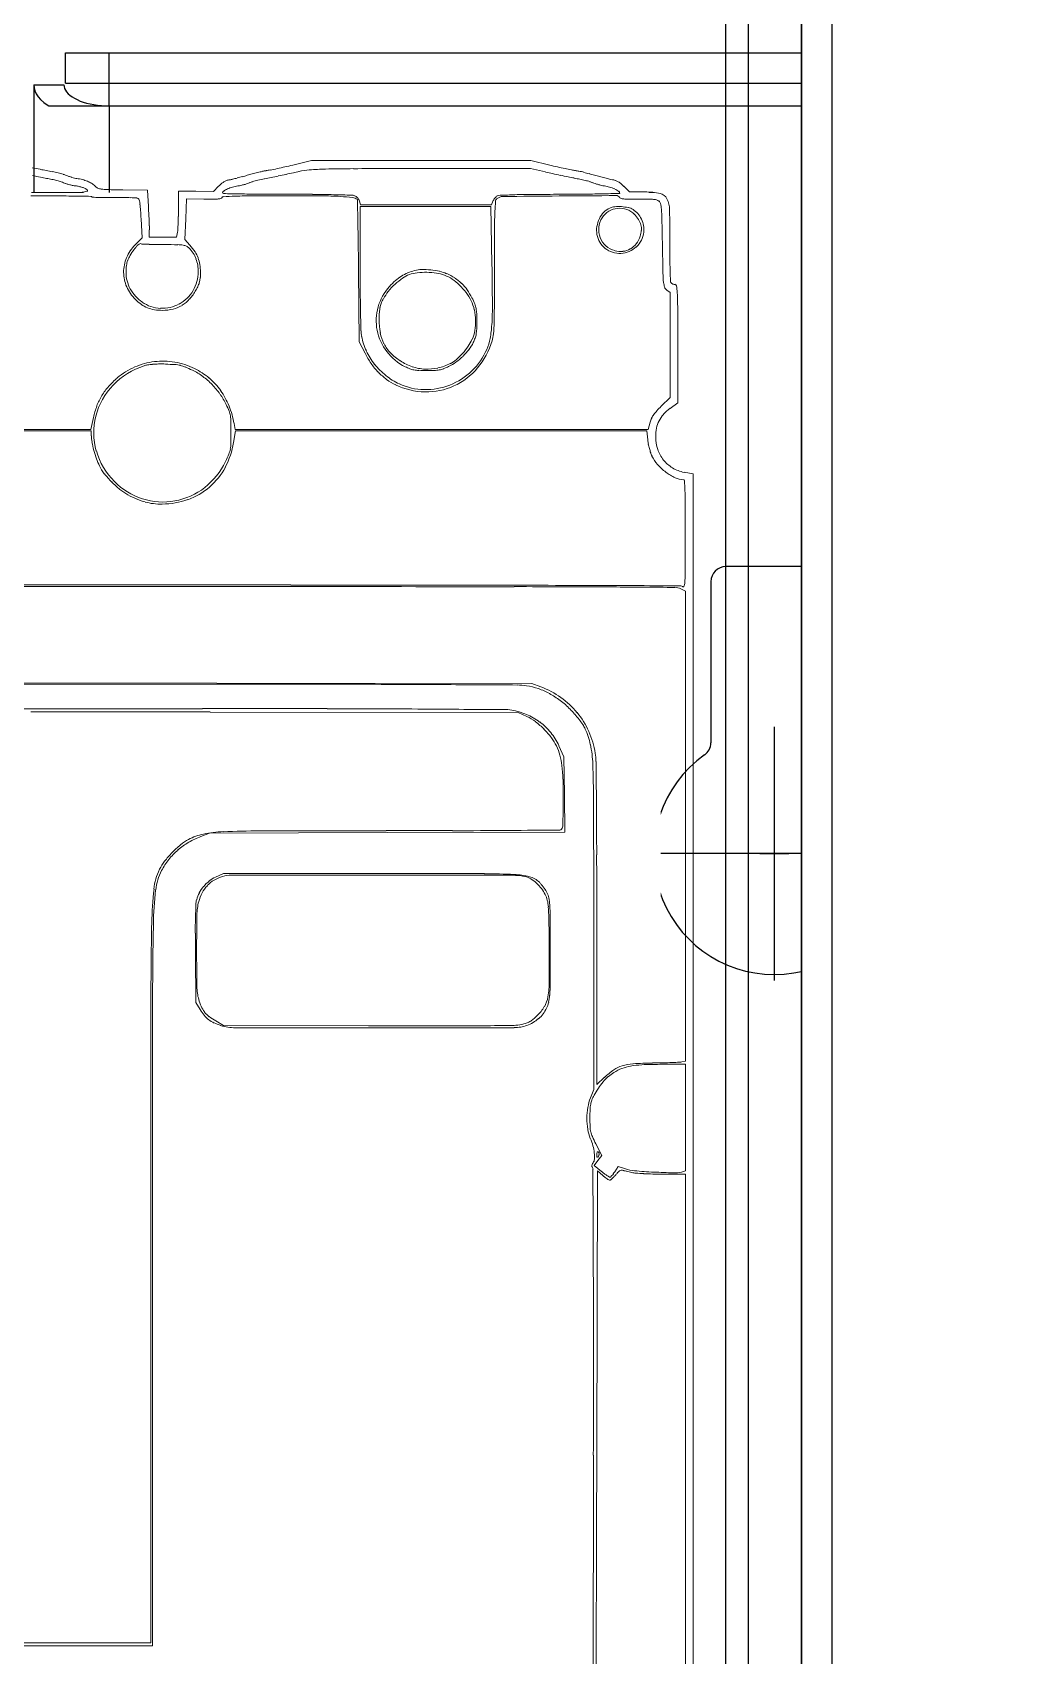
# Model space of a CAD drawing. Header units: millimetres. Extents: x 37984 to 70752, y 14140 to 37584.
# Drawn here: x 39841.8 to 39907.3, y 16606.3 to 16713.8 of the extents above; entities that cross this region are included whole.
import ezdxf

# ---------------------------------------------------------------- set-up
doc = ezdxf.new("R2010")
doc.units = ezdxf.units.MM
doc.set_wipeout_variables(frame=1)
doc.layers.add('! NO PLOT !', color=7, linetype='Continuous', true_color=0xff75dd, plot=False)
doc.layers.add('000-PI-Oprema', color=30, linetype='Continuous', lineweight=5)
doc.layers.add('000-PI-ORMAR', color=2, linetype='Continuous')

# ---------------------------------------------------------------- blocks, each defined once
blk = doc.blocks.new('poveznica montaznih ploca 2100mm')
at = {"layer": '! NO PLOT !'}
for p, q in [((59474.64, 55744.27), (59568.44, 55744.27)), ((59474.64, 55742.27), (59474.64, 55744.27)), ((59477.54, 55740.77), (59477.54, 55744.27)), ((59472.54, 55742.17), (59474.54, 55742.17)), ((59472.54, 55742.17), (59472.54, 53847.74)), ((59474.64, 55742.27), (59477.54, 55742.27)), ((59477.54, 55742.27), (59565.54, 55742.27)), ((59473.54, 55740.77), (59477.54, 55740.77)), ((59477.54, 55740.77), (59565.54, 55740.77)), ((59477.54, 55740.77), (59477.54, 53837.74)), ((59524.74, 55710.27), (59518.34, 55710.27)), ((59492.54, 55699.86), (59492.54, 55708.68)), ((59517.34, 55709.27), (59517.34, 55698.61)), ((59525.74, 55698.61), (59525.74, 55709.27)), ((59496.95, 55704.27), (59488.13, 55704.27)), ((59521.54, 55682.87), (59521.54, 55699.67)), ((59529.94, 55691.27), (59513.14, 55691.27))]:
    blk.add_line(p, q, dxfattribs=at)
at = {"layer": '! NO PLOT !', "ltscale": 0.25}
blk.add_line((59520.58, 55691.27), (59522.49, 55691.27), dxfattribs=at)
at = {"layer": '! NO PLOT !'}
for points in [[(59472.54, 55742.17), (59472.56, 55741.96), (59472.61, 55741.76), (59472.71, 55741.56), (59472.84, 55741.37), (59473, 55741.18), (59473.21, 55741), (59473.44, 55740.83), (59473.54, 55740.77)], [(59474.54, 55742.17), (59474.55, 55742.04), (59474.58, 55741.92), (59474.64, 55741.8), (59474.72, 55741.69), (59474.82, 55741.57), (59474.94, 55741.47), (59475.08, 55741.36), (59475.24, 55741.27), (59475.41, 55741.18), (59475.61, 55741.09), (59475.82, 55741.02), (59476.04, 55740.95), (59476.27, 55740.9), (59476.51, 55740.85), (59476.76, 55740.81), (59477.02, 55740.79), (59477.27, 55740.77), (59477.54, 55740.77)]]:
    blk.add_lwpolyline(points, dxfattribs=at)
blk.add_circle((59492.54, 55704.27), 4.2, dxfattribs=at)
for centre, radius, start, end in [((59518.34, 55709.27), 1, 90, 180), ((59524.74, 55709.27), 1, 0, 90), ((59521.54, 55691.27), 8, 125.2944, 54.7056), ((59516.34, 55698.61), 1, 305.2944, 0), ((59526.74, 55698.61), 1, 180, 234.7056)]:
    blk.add_arc(centre, radius, start, end, dxfattribs=at)
blk = doc.blocks.new('C10F3TM')
at = {"layer": '000-PI-Oprema'}
for p, q in [((44812.86, 8800.3), (44811.62, 8800)), ((44820.12, 8800.3), (44812.86, 8800.3)), ((44820.07, 8799.78), (44827.34, 8799.79)), ((44827.37, 8800.3), (44820.12, 8800.3)), ((44827.34, 8799.79), (44828.35, 8799.55)), ((44828.62, 8800), (44827.37, 8800.3)), ((44836.58, 8791.58), (44836.58, 8788.1)), ((44836.58, 8788.1), (44836.58, 8784.61)), ((44837.09, 8784.27), (44837.09, 8788.19)), ((44836.59, 8783.9), (44837.09, 8784.27)), ((44838.1, 8779.56), (44837.51, 8779.67)), ((44838.1, 8719.72), (44838.1, 8779.56)), ((44837.3, 8771.95), (44837.6, 8771.8)), ((44837.6, 8771.8), (44837.6, 8756.24)), ((44837.6, 8756.24), (44837.6, 8740.69)), ((44837.6, 8740.69), (44837.37, 8740.64)), ((44837.6, 8740.48), (44837.6, 8736.95)), ((44837.6, 8736.95), (44837.6, 8733.42)), ((44837.6, 8733.42), (44837.33, 8733.35)), ((44837.6, 8733.21), (44837.6, 8711.94)), ((44838.1, 8659.89), (44838.1, 8719.72)), ((44837.6, 8711.94), (44837.6, 8690.68))]:
    blk.add_line(p, q, dxfattribs=at)
for centre, radius, start, end in [((44803.38, 8842.77), 43.87, 258.1689, 258.8663), ((44798.62, 8818.61), 19.25, 258.8663, 260.157), ((44793.45, 8788.81), 10.99, 78.1294, 80.157), ((44793.34, 8788.26), 11.56, 76.177, 78.1294), ((44793.65, 8789.54), 10.24, 74.2352, 76.177), ((44812.38, 8786.75), 13.14, 103.6155, 105.2213), ((44812.12, 8787.82), 12.03, 101.9901, 103.6154), ((44810.35, 8796.13), 3.54, 97.9517, 101.9902), ((44809.14, 8804.82), 5.23, 277.9518, 280.9842), ((44803.28, 8834.98), 35.96, 280.9842, 281.7151), ((44802.42, 8839.17), 40.23, 281.7151, 282.465), ((44802.31, 8839.65), 40.73, 282.4649, 283.2079), ((44801.7, 8844.18), 45.78, 281.9511, 282.577), ((44808.38, 8814.24), 15.11, 282.5769, 284.007), ((44813.01, 8795.66), 4.04, 94.2232, 104.0071), ((44814.33, 8777.87), 21.88, 91.4221, 94.2233), ((44815.96, 8712.01), 87.76, 90.2055, 91.422), ((44822.98, 6753.35), 2046.43, 90.0817, 90.20546), ((44834.35, 8824.33), 25.5, 256.3851, 257.4256), ((44838.97, 8843.95), 45.15, 256.7448, 257.4106), ((44838.32, 8841.03), 42.16, 257.4106, 258.1114), ((44837.46, 8836.96), 38, 258.1114, 258.782), ((44830.97, 8804.25), 4.65, 258.782, 261.9312), ((44829.86, 8796.4), 3.27, 77.8496, 81.9312), ((44827.64, 8786.07), 13.85, 76.4523, 77.8496), ((44827.27, 8784.54), 15.41, 75.0655, 76.4523), ((44805.5, 8853.2), 55.02, 258.3594, 258.9175), ((44798.76, 8818.76), 19.93, 258.9174, 260.108), ((44793.69, 8789.72), 9.55, 77.9839, 80.1079), ((44793.88, 8790.61), 8.64, 75.6939, 77.9839), ((44794.11, 8791.49), 7.73, 73.4986, 75.6939), ((44796.04, 8798.03), 0.909, 62.8881, 73.4985), ((44795.94, 8797.64), 1.82, 67.264, 74.2352), ((44796.89, 8799.68), 0.947, 242.8881, 252.0315), ((44797.79, 8802.06), 2.97, 247.2641, 250.7875), ((44798.27, 8803.45), 4.44, 250.7875, 253.3946), ((44798.19, 8803.17), 4.15, 253.3946, 256.0349), ((44797.54, 8800.55), 1.45, 256.035, 261.815), ((44796.78, 8795.29), 3.87, 76.0809, 81.815), ((44797.15, 8796.79), 2.32, 67.6846, 76.0808), ((44797.35, 8797.27), 1.8, 58.0894, 67.6845), ((44807.7, 8797.78), 1.28, 119.8716, 129.5223), ((44807.62, 8797.91), 1.14, 109.5782, 119.8716), ((44807.63, 8797.89), 1.16, 99.4183, 109.5782), ((44806.94, 8802.04), 3.05, 279.4184, 283.3423), ((44804.38, 8812.85), 14.16, 283.3423, 284.5978), ((44803.96, 8814.47), 15.83, 284.5978, 285.8489), ((44804.53, 8812.45), 13.74, 285.8489, 287.2405), ((44811.47, 8790.09), 9.68, 105.2214, 107.2405), ((44808.11, 8800.31), 1.61, 288.4094, 294.3803), ((44809.31, 8797.65), 1.3, 105.5002, 114.3802), ((44812.41, 8786.47), 12.91, 103.8521, 105.5001), ((44812.71, 8785.23), 14.18, 102.0936, 103.8521), ((44813.15, 8783.22), 16.24, 100.5048, 102.0937), ((44804.1, 8832.02), 33.39, 280.5049, 281.332), ((44801, 8847.46), 49.13, 281.332, 281.9512), ((44838.58, 8843.29), 44.93, 257.4257, 258.1066), ((44838.29, 8841.92), 43.52, 258.1066, 258.7916), ((44833.38, 8817.12), 18.24, 258.7916, 260.1035), ((44828.49, 8789.07), 10.22, 78.0361, 80.1035), ((44828.52, 8789.21), 10.08, 75.9466, 78.036), ((44828.8, 8790.33), 8.93, 73.8937, 75.9467), ((44827.94, 8787.07), 12.8, 73.4715, 75.0654), ((44830.9, 8797.61), 1.35, 65.6002, 73.8937), ((44832.14, 8800.35), 1.65, 245.6002, 251.5161), ((44836.59, 8816.2), 17.59, 253.4714, 254.6146), ((44836.93, 8817.45), 18.88, 254.6146, 255.6984), ((44836.42, 8815.44), 16.81, 255.6984, 256.7756), ((44833.27, 8802.06), 3.07, 256.7756, 260.5726), ((44832.61, 8798.08), 0.973, 69.0887, 80.5726), ((44832.49, 8797.75), 1.33, 59.9903, 69.0887), ((44832.37, 8797.54), 1.57, 51.6342, 59.9904), ((44755.32, 8795.14), 81.25, 359.7654, 1.3408), ((44927.87, 8794.43), 91.31, 179.7654, 180.3654), ((44887, 8794.17), 50.43, 180.3655, 181.3012), ((44978.92, 8796.26), 142.37, 181.3012, 181.5881), ((44836.79, 8792.32), 0.186, 181.588, 211.7174), ((44836.75, 8792.3), 0.144, 211.7175, 235.3611), ((44836.88, 8792.48), 0.363, 235.3611, 247.1971), ((44836.9, 8792.54), 0.428, 247.197, 258.2293), ((44836.89, 8792.5), 0.393, 258.2294, 270), ((44836.89, 8791.99), 0.123, 10.1116, 90), ((44833.65, 8791.41), 3.41, 2.8648, 10.1117), ((44818.8, 8790.67), 18.28, 0.17, 2.8649), ((43984.93, 8788.19), 852.16, 359.99999, 0.17005), ((44837.98, 8782.06), 2.44, 239.6149, 258.8699), ((44837.47, 8780.48), 1.3, 244.9797, 269.7444), ((44837.47, 8779.11), 0.0702, 3.1237, 89.7444), ((44802.57, 8777.21), 35.02, 2.0143, 3.1238), ((44802.89, 8777.22), 34.7, 0.3317, 2.0143), ((44521.73, 8775.59), 315.86, 0, 0.3317), ((44058.82, 8775.59), 778.77, 359.82766, 0), ((44823.28, 8773.29), 14.31, 356.791, 359.8277), ((44836.89, 8771.17), 0.886, 62.6556, 89.5216), ((44837.19, 8771.71), 0.448, 61.845, 89.7516), ((44837.44, 8772.17), 0.0806, 241.845, 344.9997), ((44835.92, 8772.58), 1.65, 344.9997, 356.7911), ((44834.36, 8798.68), 58.13, 272.3082, 272.8097), ((44837.16, 8741.56), 0.944, 272.8097, 282.4242), ((44836.87, 8735.18), 1.89, 268.2355, 284.0894)]:
    blk.add_arc(centre, radius, start, end, dxfattribs=at)
at = {"ltscale": 0.25}
blk.add_wipeout([(44735.2, 8798.19), (44835.97, 8798.19), (44835.97, 8641.37), (44735.2, 8641.37)], dxfattribs=at).dxf.layer = '000-PI-Oprema'
at = {"layer": '000-PI-Oprema'}
for p, q in [((44806.7, 8798.61), (44806.37, 8798.25)), ((44833.89, 8798.23), (44833.52, 8798.6)), ((44802, 8798.34), (44800.38, 8798.36)), ((44802.07, 8797.28), (44802, 8798.34)), ((44805.21, 8798.27), (44804.05, 8798.29)), ((44804.05, 8798.29), (44804.05, 8797.08)), ((44804.54, 8796.44), (44804.58, 8797.78)), ((44804.58, 8797.78), (44805.73, 8797.75)), ((44806.37, 8798.25), (44805.21, 8798.27)), ((44816.1, 8797.37), (44816.03, 8797.62)), ((44820.43, 8797.37), (44816.1, 8797.37)), ((44824.77, 8797.37), (44820.43, 8797.37)), ((44824.86, 8797.61), (44824.77, 8797.37)), ((44834.92, 8798.23), (44833.89, 8798.23)), ((44801.59, 8796.45), (44801.65, 8795.19)), ((44804.49, 8795.09), (44804.54, 8796.44)), ((44816.08, 8793.24), (44816.08, 8797.26)), ((44816.08, 8797.26), (44820.4, 8797.26)), ((44820.4, 8797.26), (44824.73, 8797.26)), ((44824.73, 8797.26), (44824.8, 8793.45)), ((44801.65, 8795.19), (44801.2, 8794.73)), ((44802.13, 8795.24), (44802.13, 8795.73)), ((44803.03, 8795.24), (44802.13, 8795.24)), ((44803.93, 8795.24), (44803.03, 8795.24)), ((44803.99, 8795.56), (44803.93, 8795.24)), ((44804.82, 8794.7), (44804.49, 8795.09)), ((44815.97, 8793.02), (44816.02, 8788.31)), ((44836.36, 8791.73), (44836.58, 8791.58)), ((44816.02, 8788.31), (44816.4, 8787.55)), ((44836.58, 8784.61), (44836, 8784.04)), ((44798.26, 8782.51), (44792.01, 8782.51)), ((44792.04, 8782.41), (44798.29, 8782.41)), ((44798.43, 8783.3), (44798.26, 8782.51)), ((44798.29, 8782.41), (44798.29, 8782.08)), ((44807.71, 8781.64), (44807.83, 8782.41)), ((44807.8, 8782.51), (44807.74, 8782.89)), ((44821.46, 8782.51), (44807.8, 8782.51)), ((44807.83, 8782.41), (44821.43, 8782.41)), ((44821.43, 8782.41), (44835.04, 8782.41)), ((44835.13, 8782.51), (44821.46, 8782.51)), ((44835.04, 8782.41), (44835.1, 8781.81)), ((44835.27, 8782.99), (44835.13, 8782.51)), ((44811.49, 8772.21), (44785.77, 8772.21)), ((44785.77, 8772.11), (44811.38, 8772.11)), ((44806.6, 8765.72), (44785.77, 8765.74)), ((44785.77, 8765.64), (44806.1, 8765.64)), ((44827.44, 8765.69), (44806.6, 8765.72)), ((44828.04, 8765.46), (44827.44, 8765.69)), ((44805.64, 8764.02), (44785.77, 8764.02)), ((44806.15, 8763.8), (44826.53, 8763.77)), ((44826.53, 8763.77), (44827.11, 8763.5)), ((44829.56, 8760.84), (44829.22, 8761.57)), ((44829.6, 8758.34), (44829.56, 8760.84)), ((44829.63, 8755.85), (44829.6, 8758.34)), ((44805.54, 8755.57), (44806.12, 8755.79)), ((44806.12, 8755.79), (44817.88, 8755.82)), ((44817.88, 8755.82), (44829.63, 8755.85)), ((44807.03, 8753.11), (44806.51, 8752.87)), ((44816.96, 8753.11), (44807.03, 8753.11)), ((44831.53, 8749.88), (44831.53, 8738.82)), ((44831.74, 8739.14), (44831.73, 8749.79)), ((44805.18, 8747.78), (44805.21, 8744.58)), ((44805.21, 8744.58), (44805.49, 8744.1)), ((44807.03, 8743.06), (44806.53, 8743.35)), ((44816.63, 8743.03), (44807.03, 8743.06)), ((44835.9, 8740.48), (44837.6, 8740.48)), ((44832.24, 8739.62), (44831.74, 8739.14)), ((44831.53, 8738.82), (44831.31, 8738.26)), ((44832.07, 8734.44), (44831.67, 8735.21)), ((44831.55, 8733.78), (44831.81, 8734.11)), ((44831.81, 8734.11), (44832.07, 8734.44)), ((44832.04, 8733.39), (44831.55, 8733.78)), ((44831.73, 8714.7), (44831.79, 8733.42)), ((44831.79, 8733.42), (44832.14, 8733.12)), ((44833.15, 8733.71), (44832.92, 8733.36)), ((44833.63, 8733.56), (44833.15, 8733.71)), ((44836.05, 8733.21), (44837.6, 8733.21)), ((44802.23, 8726.92), (44802.23, 8702.19)), ((44802.33, 8701.99), (44802.34, 8726.72)), ((44831.51, 8714.61), (44831.48, 8695.68)), ((44802.23, 8702.19), (44785.56, 8702.19)), ((44785.57, 8701.99), (44802.33, 8701.99))]:
    blk.add_line(p, q, dxfattribs=at)
for centre, radius, start, end in [((44797.75, 8802.35), 3.75, 252.0316, 255.3197), ((44797.87, 8802.78), 4.2, 255.3197, 258.5572), ((44797.73, 8802.07), 3.48, 258.5572, 262.2864), ((44796.97, 8796.48), 2.17, 76.3706, 82.2864), ((44796.9, 8796.2), 2.46, 70.9895, 76.3707), ((44797, 8796.5), 2.15, 65.4463, 70.9896), ((44797.67, 8797.95), 0.548, 50.1618, 65.4462), ((44797.68, 8797.79), 1.19, 45, 58.0895), ((44799.02, 8799.13), 0.712, 225, 244.4113), ((44799.07, 8799.23), 0.822, 244.4114, 261.843), ((44799.45, 8801.9), 3.52, 261.8431, 268.4832), ((44801.96, 8896.8), 98.45, 268.4831, 269.0787), ((44808.1, 8797.29), 1.91, 129.5223, 136.6767), ((44808.08, 8796.68), 1.91, 114.1339, 122.6409), ((44808.29, 8796.22), 2.42, 105.7784, 114.1339), ((44808.45, 8795.62), 3.04, 98.7316, 105.7783), ((44807.55, 8801.5), 2.91, 278.7315, 282.7004), ((44807.19, 8803.1), 4.55, 282.7004, 285.5385), ((44807.26, 8802.85), 4.29, 285.5385, 288.4094), ((44832.98, 8802.86), 4.3, 251.5161, 254.4108), ((44833.04, 8803.09), 4.54, 254.4108, 257.274), ((44832.67, 8801.44), 2.85, 257.2741, 261.3304), ((44831.88, 8796.28), 2.37, 72.833, 81.3304), ((44831.81, 8796.05), 2.62, 64.9428, 72.833), ((44831.9, 8796.23), 2.41, 57.6991, 64.9428), ((44832.02, 8797.09), 2.13, 45.0001, 51.6342), ((44794.3, 8555.82), 242.15, 89.6394, 90), ((44793.48, 9786.12), 987.94, 270.0491, 270.19784), ((44795.03, 8671.51), 126.46, 89.0531, 89.6394), ((44796.83, 8814.78), 16.6, 270.1979, 272.9839), ((44784.41, 8029.4), 768.66, 88.96759, 89.05307), ((44797.64, 8799.33), 1.12, 272.9839, 288.7194), ((44797.98, 8798.32), 0.0622, 288.7193, 50.1618), ((44798.26, 8797.84), 0.093, 44.9999, 88.9676), ((44798.39, 8797.97), 0.0905, 225, 267.5687), ((44800.09, 8838.08), 40.24, 267.5686, 268.1528), ((44799.37, 8815.49), 17.63, 268.1527, 269.7128), ((44799.44, 8829.69), 31.84, 269.7127, 270.7149), ((44800.15, 8772.61), 25.25, 89.4414, 90.715), ((44800.25, 8782.7), 15.16, 87.5755, 89.4414), ((44799.9, 8774.62), 23.25, 86.5533, 87.5754), ((44801.29, 8797.62), 0.201, 56.4977, 86.5532), ((44801.32, 8797.67), 0.143, 11.7267, 56.4977), ((44797.08, 8796.79), 4.48, 8.0067, 11.7267), ((44795.41, 8796.56), 6.16, 4.2379, 8.0067), ((44806.42, 8822.96), 25.22, 268.4451, 269.7093), ((44806.31, 8801.84), 4.1, 269.7093, 274.55), ((44806.48, 8799.69), 1.94, 274.5501, 281.1471), ((44806.84, 8797.88), 0.0974, 281.1471, 339.0967), ((44807.03, 8797.81), 0.109, 92.575, 159.0967), ((44807.12, 8798.17), 0.14, 122.6409, 180), ((44807.03, 8798.17), 0.0459, 180, 268.4675), ((44809.47, 8743.44), 54.53, 91.7311, 92.575), ((44815.15, 9101.77), 303.76, 268.4676, 268.669), ((44809.25, 8750.71), 47.26, 90.2942, 91.7311), ((44809.95, 8878.16), 80.08, 268.6691, 269.6156), ((44811.11, 8390.18), 407.79, 90, 90.2942), ((44811.22, 9066.66), 268.59, 269.6156, 270), ((44811.11, 8482.37), 315.6, 89.5664, 90), ((44811.22, 8577.61), 220.47, 89.5549, 90), ((44812.15, 8697.02), 101.05, 88.7574, 89.5549), ((44813.26, 8767.35), 30.62, 87.1633, 89.5664), ((44810.01, 8598.31), 199.78, 88.4233, 88.7575), ((44814.13, 8784.82), 13.12, 83.6889, 87.1632), ((44815.49, 8797.38), 0.638, 69.1832, 88.4234), ((44815.5, 8797.21), 0.655, 52.9697, 83.6888), ((44815.55, 8797.55), 0.454, 54.0864, 69.1832), ((44815.45, 8797.41), 0.624, 42.1991, 54.0864), ((44815.88, 8797.72), 0.0214, 0.9251, 52.9697), ((29861.66, 8556.22), 14956.19, 0.919916, 0.925187), ((44815.46, 8797.42), 0.614, 30.2155, 42.1991), ((44815.63, 8797.52), 0.413, 14.0893, 30.2155), ((44825.42, 8797.4), 0.595, 148.1858, 159.1832), ((44825.7, 8797.23), 0.922, 140.2636, 148.1859), ((44825.66, 8797.26), 0.879, 132.2104, 140.2636), ((44837.09, 8796.51), 12.1, 174.8754, 177.8766), ((44825.31, 8797.57), 0.28, 129.7102, 174.8754), ((44825.35, 8797.6), 0.418, 118.155, 132.2104), ((44825.53, 8797.31), 0.616, 90.7207, 129.7102), ((44825.36, 8797.59), 0.428, 92.0304, 118.155), ((44828.91, 8697.48), 100.59, 91.4804, 92.0304), ((44836.25, 7944.69), 853.3, 90.47073, 90.72077), ((44828.07, 8730.05), 68.02, 90.4186, 91.4804), ((44829.3, 8560.67), 237.4, 90, 90.4187), ((44838.76, 7639.93), 1158.07, 90.28426, 90.47082), ((44829.3, 8999.22), 201.15, 270.0001, 270.4311), ((44830.05, 8899.59), 101.51, 270.4311, 271.1503), ((44817.83, 9508.23), 710.27, 271.15023, 271.24122), ((44833.01, 8797.7), 0.293, 31.7175, 90.2843), ((44833.11, 8798.15), 0.14, 0, 57.6991), ((44833.22, 8798.15), 0.0324, 271.2412, 0), ((44833.38, 8797.92), 0.136, 211.7175, 258.6313), ((44833.75, 8799.75), 2, 258.6313, 265.227), ((44833.93, 8801.93), 4.19, 265.227, 270.0368), ((44833.92, 8821.77), 24.03, 270.0367, 271.3586), ((44835.03, 8774.72), 23.04, 89.9354, 91.3586), ((44834.9, 8792.94), 5.29, 78.7005, 89.6938), ((44835.05, 8793.51), 4.25, 84.9579, 89.9354), ((44835.26, 8795.86), 1.89, 77.3271, 84.9579), ((44835.59, 8797.29), 0.415, 53.8556, 77.327), ((44835.65, 8797.38), 0.31, 13.9883, 53.8556), ((44835.81, 8797.51), 0.623, 25.7313, 78.7006), ((44833.73, 8796.9), 2.29, 4.8482, 13.9883), ((44834.75, 8797), 1.8, 1.3407, 25.7314), ((44779.43, 8795.37), 22.18, 2.7854, 4.2379), ((44757.77, 8794.57), 44.38, 2.9315, 3.5013), ((44754.1, 8794.38), 48.06, 2.3948, 2.9315), ((44759.28, 8794.6), 42.87, 1.8615, 2.3948), ((44783.53, 8796.99), 20.52, 357.6224, 358.9056), ((44778.69, 8797.08), 25.37, 358.9055, 0.0001), ((44246.41, 8787.2), 569.59, 0.7669, 0.92), ((44857.97, 8795.74), 33, 177.8765, 179.7963), ((44833.58, 8795.65), 1.86, 154.0271, 170.9469), ((44833.26, 8795.75), 1.4, 146.7661, 174.4011), ((44833.45, 8795.71), 1.72, 136.4203, 154.0272), ((44833.28, 8795.73), 1.43, 121.7981, 146.7662), ((44833.04, 8796.1), 1.15, 112.6047, 136.4203), ((44833.25, 8795.79), 1.36, 95.9703, 121.7982), ((44833.03, 8796.12), 1.13, 94.8643, 112.6047), ((44833.18, 8794.3), 2.96, 86.2195, 94.8643), ((44833.25, 8795.79), 1.36, 70.1035, 95.9703), ((44833.18, 8794.32), 2.94, 77.5738, 86.2196), ((44833.23, 8795.74), 1.42, 45, 70.1035), ((44833.6, 8796.19), 1.03, 58.628, 77.5739), ((44833.47, 8795.98), 1.27, 39.9842, 58.628), ((44832.89, 8795.41), 1.89, 32.048, 45), ((44833.1, 8795.68), 1.75, 25.3074, 39.9841), ((44833.4, 8795.72), 1.29, 14.8643, 32.048), ((44833.07, 8795.66), 1.79, 10.8025, 25.3073), ((44825.02, 8796.16), 11.03, 1.3334, 4.8483), ((44504.37, 8788.7), 331.76, 1.0336, 1.3334), ((44794.21, 8795.73), 7.93, 0, 1.8614), ((44802.61, 8795.84), 1.41, 348.69, 356.4838), ((44784.52, 8796.95), 19.53, 356.4838, 357.6224), ((45549.06, 8793.28), 724.1, 179.79628, 180.00002), ((44833.33, 8795.69), 1.61, 170.9469, 189.8271), ((44833.22, 8795.67), 1.5, 189.8271, 231.9029), ((44833.3, 8795.74), 1.44, 174.401, 201.4501), ((44833.32, 8795.75), 1.47, 201.4501, 228.2275), ((44832.94, 8795.87), 1.77, 322.6602, 341.0278), ((44833.27, 8795.74), 1.58, 312.8604, 353.5691), ((44833.27, 8795.76), 1.41, 341.0279, 356.8911), ((44833.49, 8795.75), 1.2, 356.8911, 14.8643), ((44833.43, 8795.73), 1.42, 353.5691, 10.8025), ((44803.26, 8792.73), 2.87, 135.9135, 156.5687), ((44805.78, 8791.01), 5.77, 143.8464, 148.6819), ((44803.63, 8792.58), 3.11, 139.4054, 143.8464), ((44801.99, 8793.99), 0.956, 128.6971, 139.4054), ((44801.68, 8794.38), 0.454, 112.7711, 128.697), ((44801.55, 8794.69), 0.116, 69.0064, 112.7711), ((44801.72, 8795.13), 0.36, 249.0064, 267.0998), ((44803.32, 8826.65), 31.91, 267.0998, 267.8357), ((44802.94, 8816.69), 21.95, 267.8357, 269.1072), ((44803.15, 8829.93), 35.19, 269.1071, 270), ((44803.15, 8727.02), 67.72, 89.2671, 90), ((44803.98, 8791.87), 2.87, 81.9979, 89.267), ((44804.28, 8794), 0.71, 63.8093, 81.9979), ((44804.32, 8794.09), 0.608, 43.3774, 63.8093), ((44803.12, 8792.96), 2.26, 32.5162, 43.3773), ((44801.32, 8791.72), 4.6, 33.5664, 40.4632), ((44803.29, 8793.06), 2.07, 20.8883, 32.5162), ((44803.38, 8793.09), 2.13, 21.2803, 33.5665), ((43693.67, 8779.8), 1122.38, 0.67477, 0.7669), ((44833.25, 8795.71), 1.55, 231.9029, 272.8449), ((44833.32, 8795.76), 1.47, 228.2275, 254.9294), ((44833.31, 8795.7), 1.42, 254.9293, 276.3503), ((44833.25, 8795.77), 1.61, 272.8449, 312.8605), ((44833.33, 8795.53), 1.24, 276.3502, 299.9609), ((44833.29, 8795.61), 1.33, 299.9608, 322.6602), ((45245.26, 8802.07), 409.25, 181.0337, 181.2906), ((44802.84, 8792.91), 2.41, 156.5687, 180.1156), ((44805.06, 8792.85), 4.47, 173.4938, 179.2858), ((44802.17, 8793.18), 1.56, 160.7883, 173.4937), ((44802.29, 8793.14), 1.68, 148.6819, 160.7882), ((44803.2, 8793.03), 2.16, 9.5351, 20.8883), ((44802.64, 8792.94), 2.73, 360, 9.5352), ((44803.52, 8793.14), 1.97, 8.4438, 21.2802), ((44801.98, 8792.91), 3.53, 0.1386, 8.4437), ((44994.78, 8793.24), 178.71, 180, 180.5157), ((44820.49, 8789.81), 3.31, 104.136, 112.5915), ((44820.2, 8790.96), 2.13, 91.3364, 104.136), ((44820.27, 8788), 5.09, 84.6662, 91.3363), ((44820.27, 8787.95), 5.14, 78.0064, 84.6662), ((44600.78, 8789.67), 224.05, 0.2982, 0.9665), ((44307.88, 8793.28), 517.09, 359.7317, 0), ((44802.81, 8792.91), 2.38, 180.1157, 203.844), ((44802.71, 8792.88), 2.12, 179.2858, 194.5951), ((44803.15, 8793.06), 2.75, 203.8441, 225.1224), ((44802.99, 8792.95), 2.41, 194.5951, 208.4863), ((44802.91, 8792.94), 2.45, 329.5683, 360), ((44801.74, 8793.64), 3.97, 331.1324, 336.0726), ((44803.97, 8792.65), 1.53, 336.0726, 346.1316), ((44803.88, 8792.68), 1.62, 346.1316, 355.8397), ((44800.68, 8792.91), 4.84, 355.8396, 0.1386), ((44820.5, 8789.7), 3.36, 137.5745, 164.2323), ((44821.7, 8788.53), 4.89, 132.6992, 140.4539), ((44821.78, 8788.53), 5.1, 131.327, 137.5744), ((44821.57, 8788.67), 4.69, 124.863, 132.6991), ((44820.46, 8790.04), 3.09, 122.2373, 131.327), ((44820.29, 8790.3), 2.78, 112.5915, 122.2374), ((44819.97, 8790.96), 1.91, 109.4987, 124.863), ((44820.16, 8790.43), 2.47, 96.9512, 109.4988), ((44820.42, 8788.29), 4.62, 89.099, 96.9512), ((44820.42, 8788.24), 4.67, 81.2791, 89.099), ((44820.72, 8790.19), 2.7, 69.4868, 81.2791), ((44820.84, 8790.65), 2.37, 66.1379, 78.0063), ((44820.82, 8790.46), 2.41, 55.9756, 69.4868), ((44820.25, 8789.3), 3.85, 57.081, 66.1379), ((44820.14, 8789.46), 3.62, 45.9982, 55.9756), ((44820.68, 8789.97), 3.05, 46.2891, 57.0809), ((44819.95, 8789.26), 3.89, 36.3596, 45.9982), ((44820.7, 8789.99), 3.03, 35.4518, 46.2891), ((44844.84, 8793.05), 8.73, 181.2907, 185.3794), ((44837.54, 8792.36), 1.39, 185.3793, 198.8003), ((44803.07, 8793), 2.5, 208.4862, 222.1137), ((44803.38, 8793.3), 3.08, 225.1225, 234.7801), ((44803.07, 8792.99), 2.49, 222.1137, 235.7726), ((44802.99, 8792.88), 2.36, 235.7726, 267.0174), ((44802.97, 8792.9), 2.38, 298.4442, 329.5684), ((44803.16, 8792.61), 2.2, 301.1264, 318.1565), ((44802.44, 8793.26), 3.17, 318.1565, 331.1324), ((44923.12, 8792.59), 107.04, 180.5157, 181.2727), ((44820.56, 8789.62), 3.33, 152.3952, 158.2674), ((44820.05, 8789.89), 2.74, 140.4539, 152.3952), ((44820.22, 8789.45), 3.57, 26.0704, 36.3596), ((44820.12, 8789.58), 3.73, 26.1905, 35.4518), ((44821.04, 8789.86), 2.65, 12.2574, 26.0704), ((44817.14, 8788.11), 7.06, 22.4959, 26.1905), ((44780.87, 8791.06), 44.09, 358.102, 359.7317), ((44836.55, 8792.02), 0.346, 198.8003, 236.4471), ((44802.73, 8792.38), 1.96, 234.7801, 248.3566), ((44802.77, 8792.47), 2.06, 248.3565, 261.5356), ((44803.01, 8794.11), 3.72, 261.5355, 270), ((44802.99, 8792.87), 2.34, 267.0174, 298.4442), ((44803.01, 8793.28), 2.89, 270, 283.8468), ((44803.19, 8792.56), 2.15, 283.8468, 301.1264), ((44947.97, 8793.14), 131.9, 181.2727, 181.781), ((44820.47, 8789.71), 3.33, 164.2323, 191.0579), ((44828.18, 8789.76), 10.84, 177.2833, 179.839), ((44822.39, 8789.77), 5.05, 179.8391, 190.0477), ((44819.51, 8790.17), 2.15, 168.8189, 177.2834), ((44818.88, 8790.29), 1.52, 158.2674, 168.8189), ((44820.08, 8789.65), 3.64, 1.3577, 12.2575), ((44822.11, 8790.17), 1.68, 11.7483, 22.4959), ((44821.78, 8790.1), 2.01, 2.2332, 11.7482), ((44810.97, 8789.68), 12.83, 359.8111, 2.2332), ((44803.38, 8790.73), 21.45, 356.5592, 0.2982), ((44818.63, 8789.12), 2.49, 181.7811, 190.5714), ((44820.52, 8789.72), 3.38, 191.0578, 217.6195), ((44819.94, 8789.34), 2.57, 190.0478, 207.0017), ((44821.27, 8789.46), 2.43, 335.6959, 350.3795), ((44820.13, 8789.65), 3.58, 350.3795, 1.3577), ((44822.01, 8789.11), 1.77, 341.3236, 350.4712), ((44821.02, 8789.27), 2.77, 350.4712, 357.4305), ((44812.05, 8789.68), 11.75, 357.4305, 359.8112), ((44817.36, 8789.89), 7.44, 349.4861, 356.5592), ((44822.57, 8789.03), 2.33, 343.4744, 355.1491), ((44809.96, 8790.1), 14.99, 355.1491, 358.1019), ((44820.11, 8789.4), 4, 190.5715, 205.0962), ((44820.54, 8789.6), 4.48, 205.0962, 218.4441), ((44819.78, 8789.25), 2.38, 207.0018, 224.7078), ((44820.64, 8789.81), 3.53, 217.6194, 243.3846), ((44819.01, 8791), 5.17, 317.9391, 324.6948), ((44820.06, 8790.24), 4.04, 314.3169, 322.8425), ((44821.02, 8789.57), 2.69, 324.6949, 335.6959), ((44820.98, 8789.53), 2.88, 322.8426, 333.8329), ((44820.45, 8789.52), 4.35, 313.9499, 336.8105), ((44821.5, 8789.28), 2.3, 333.8329, 341.3236), ((44820, 8789.79), 5.01, 320.1138, 343.4744), ((44821.32, 8789.15), 3.41, 336.8104, 349.4862), ((44803.38, 8781.89), 5.09, 108.3218, 135.7884), ((44803.21, 8782.04), 5.03, 113.8668, 129.6335), ((44803.02, 8782.47), 4.56, 96.9146, 113.8668), ((44802.21, 8785.42), 1.37, 98.2252, 108.3217), ((44802.72, 8781.91), 4.92, 94.334, 98.2251), ((44802.85, 8780.13), 6.71, 90.8998, 94.3339), ((44803.02, 8782.48), 4.55, 79.9286, 96.9146), ((44802.92, 8775.75), 11.09, 88.543, 90.8999), ((44802.78, 8770.04), 16.79, 86.4371, 88.543), ((44802.95, 8782.08), 4.96, 64.0071, 79.9286), ((44803.68, 8784.5), 2.31, 77.3284, 86.4371), ((44803.76, 8784.89), 1.9, 66.9686, 77.3284), ((44800.98, 8778.34), 9.02, 63.7002, 66.9686), ((44821.14, 8789.89), 5.28, 206.3094, 214.7728), ((44820.65, 8789.55), 4.69, 214.7727, 224.0291), ((44820.64, 8789.68), 4.6, 218.4441, 231.6022), ((44820.88, 8790.34), 3.93, 224.7077, 236.8938), ((44820.65, 8789.98), 3.5, 236.8937, 251.3148), ((44820.4, 8789.33), 2.99, 243.3846, 249.7508), ((44820.56, 8789.71), 3.22, 251.3148, 266.6811), ((44820.55, 8789.68), 3.18, 266.6811, 282.1412), ((44820.52, 8789.84), 3.34, 282.1411, 297.029), ((44820.34, 8790.03), 3.72, 289.8324, 295.3709), ((44820.61, 8789.46), 3.09, 295.3709, 305.838), ((44821.19, 8788.53), 1.88, 297.029, 311.1448), ((44820.43, 8789.43), 4.45, 294.5557, 320.1138), ((44819.13, 8790.88), 5, 311.1449, 317.9391), ((44820.02, 8790.27), 4.09, 305.838, 314.3169), ((44803.15, 8782.12), 4.92, 129.6335, 138.8039), ((44802.94, 8782.3), 4.61, 53.7413, 63.7002), ((44803.1, 8782.38), 4.62, 49.845, 64.007), ((44802.63, 8781.88), 5.13, 44.5521, 53.7414), ((44803.11, 8782.39), 4.61, 35.6584, 49.845), ((44820.41, 8789.32), 4.35, 224.0291, 233.6477), ((44820.59, 8789.62), 4.53, 231.6022, 244.9224), ((44820.03, 8788.8), 3.71, 233.6477, 244.4869), ((44820.39, 8789.19), 4.05, 244.9224, 268.9511), ((44819.92, 8788.03), 1.61, 249.7509, 259.8676), ((44820.06, 8788.85), 2.44, 259.8676, 267.6673), ((44820.47, 8798.83), 12.42, 267.6674, 269.9999), ((44820.47, 8798.4), 12, 270.0001, 272.4279), ((44820.87, 8788.91), 2.5, 272.4279, 280.197), ((44821, 8788.2), 1.78, 280.197, 289.8324), ((44820.36, 8789.61), 4.48, 291.5836, 313.95), ((44802.99, 8782.27), 4.54, 135.7885, 165.6805), ((44802.73, 8782.49), 4.37, 148.9026, 158.952), ((44802.7, 8782.51), 4.33, 138.804, 148.9026), ((44802.63, 8781.88), 5.12, 35.3561, 44.5522), ((44803.08, 8782.2), 4.57, 25.3454, 35.3561), ((44802.92, 8782.26), 4.83, 21.833, 35.6584), ((44820.47, 8789.74), 4.75, 244.4869, 268.7321), ((44820.4, 8789.53), 4.39, 268.9511, 291.5836), ((44820.47, 8789.36), 4.37, 268.732, 294.5556), ((44803.44, 8782.22), 5.12, 158.952, 167.8721), ((44802.86, 8782.3), 4.41, 165.6805, 196.0964), ((44801.07, 8781.25), 6.8, 21.339, 25.3454), ((44805.85, 8783.12), 1.67, 9.971, 21.339), ((44802.17, 8781.96), 5.64, 9.5139, 21.8329), ((44804.96, 8782.96), 2.57, 1.4905, 9.971), ((44836.95, 8782.49), 1.76, 145.2116, 154.3257), ((44837.54, 8782.08), 2.47, 137.7047, 145.2116), ((44840.51, 8779.37), 6.5, 134.057, 137.7046), ((44837.53, 8782.23), 1.87, 137.3846, 153.2159), ((44838.49, 8781.35), 3.19, 126.7439, 137.3846), ((44780.06, 8782.31), 27.47, 360, 1.4906), ((44779.61, 8782.31), 27.92, 358.495, 0), ((44836.89, 8782.52), 1.69, 154.3257, 163.6972), ((44838.72, 8782.01), 3.09, 169.1273, 180), ((44837.51, 8782.24), 1.86, 153.216, 169.1273), ((44800.43, 8782.08), 2.13, 180, 190.9404), ((44806.01, 8783.16), 7.82, 190.9404, 195.0994), ((44802.62, 8782.43), 5.14, 331.8734, 351.1632), ((44805.83, 8781.52), 1.69, 337.6234, 349.2285), ((44805.19, 8781.64), 2.34, 349.2285, 358.4951), ((44838.03, 8782.11), 2.94, 185.9669, 191.1685), ((44839.96, 8782.49), 4.91, 191.1685, 194.7125), ((44839.77, 8782.44), 4.71, 194.7125, 198.2897), ((44838.26, 8782.01), 2.63, 180, 198.2477), ((44837.9, 8781.89), 2.25, 198.2477, 218.8028), ((44806.27, 8783.23), 8.09, 195.0994, 199.2985), ((44803.16, 8782.39), 4.72, 196.0964, 224.9988), ((44802.5, 8781.91), 4.09, 199.2985, 206.2963), ((44802.83, 8782.45), 4.81, 308.0351, 334.4729), ((44798.28, 8784.63), 9.85, 334.4728, 337.6234), ((44837.16, 8781.58), 1.96, 198.2897, 205.1761), ((44837.52, 8781.75), 2.36, 205.1761, 221.5527), ((44838.57, 8782.69), 3.77, 221.5527, 233.0917), ((44837.86, 8781.86), 2.2, 218.8028, 239.6149), ((44801.57, 8781.45), 3.06, 206.2962, 217.7696), ((44804.09, 8783.4), 6.24, 217.7695, 224.5003), ((44803.08, 8782.31), 4.61, 224.9988, 252.2267), ((44803.12, 8782.16), 4.58, 310.8204, 331.8733), ((44838.39, 8782.45), 3.47, 233.0917, 244.9797), ((44804.14, 8783.45), 6.31, 224.5003, 231.2096), ((44802.29, 8781.16), 3.37, 231.2096, 241.9427), ((44804.3, 8784.91), 7.63, 241.9427, 246.9832), ((44803.02, 8782.21), 4.51, 280.257, 308.0351), ((44803.15, 8782.13), 4.54, 289.6729, 310.8204), ((44802.95, 8781.75), 4.19, 246.9833, 254.8755), ((44803.03, 8782.14), 4.44, 252.2267, 280.257), ((44802.84, 8781.34), 3.77, 254.8756, 263.2542), ((44802.99, 8782.59), 5.03, 263.2542, 270.0086), ((44802.99, 8782.57), 5, 270.0086, 289.6729), ((44811.37, -16370.48), 25142.58, 89.966056, 89.999975), ((44811.48, -2934.64), 11706.84, 89.94314, 89.999977), ((44820.53, 6186.71), 2585.49, 89.76874, 89.94315), ((44825.55, 7556.57), 1215.53, 89.65918, 89.96606), ((44747.27, -11968.01), 20740.36, 89.751587, 89.768776), ((44822.58, 7058.07), 1714.04, 89.52151, 89.65925), ((44805.85, 2103.93), 6661.71, 89.920639, 89.997874), ((44812.62, 6992.94), 1772.7, 89.71393, 89.92065), ((44799.87, 4439.82), 4325.85, 89.64765, 89.71388), ((44826.45, 8761.51), 4.08, 80.9978, 89.6476), ((44826.35, 8760.87), 4.73, 71.2478, 80.9978), ((44826.29, 8760.69), 4.92, 61.778, 71.2477), ((44825.97, 8759.97), 5.87, 54.7073, 69.3336), ((44805.48, 3310.08), 5453.95, 89.91166, 89.99829), ((44810.8, 6759.7), 2004.32, 89.72874, 89.91163), ((44786.69, 1667.49), 7096.58, 89.685897, 89.728754), ((44826.14, 8760.42), 5.22, 52.6008, 61.7779), ((44825.55, 8759.64), 6.2, 44.5353, 52.6008), ((44826.21, 8760.31), 5.45, 39.2433, 54.7073), ((44785, -7531.66), 16295.48, 89.925642, 89.967353), ((44825.58, 8760.68), 3.29, 80.6989, 89.6859), ((44825.42, 8759.72), 4.26, 66.9918, 80.6989), ((44825.48, 8759.87), 4.1, 52.8866, 66.9918), ((44825.77, 8760.64), 3.16, 52.9892, 64.8918), ((44824.35, 8758.74), 5.53, 45.1661, 52.9892), ((44825.48, 8759.87), 4.11, 38.7874, 52.8866), ((44824.83, 8758.94), 7.2, 40.9709, 44.5354), ((44824.39, 8758.55), 7.79, 37.6097, 40.9709), ((44826.21, 8760.31), 5.46, 23.79, 39.2433), ((44825.19, 8759.17), 6.78, 34.1107, 37.6096), ((44829.03, 8761.77), 2.14, 25.8534, 34.1107), ((44824.39, 8758.79), 5.46, 37.3098, 45.1661), ((44825.35, 8759.76), 4.28, 25.1127, 38.7874), ((44826.45, 8760.36), 2.87, 24.5991, 37.3098), ((44827.01, 8760.79), 4.38, 11.3606, 25.8533), ((44825.8, 8760.13), 5.91, 9.2175, 23.7901), ((44825.43, 8759.89), 4, 15.1591, 24.5991), ((44824.58, 8759.66), 4.88, 7.03, 15.1591), ((44822.93, 8759.97), 8.55, 2.5699, 11.3605), ((44828.01, 8760.49), 3.67, 0.7034, 9.2175), ((44819.92, 8759.09), 9.58, 1.5895, 7.0299), ((44775.87, 8757.86), 55.65, 0.1139, 2.5699), ((43948.07, 8749.68), 883.68, 0.52725, 0.7035), ((44778.3, 8757.93), 51.22, 0.0178, 1.5895), ((44720.47, 8757.91), 109.04, 359.4614, 0.0178), ((40771.27, 8749.9), 4060.26, 359.99973, 0.11386), ((44285.84, 8752.79), 545.89, 0.1645, 0.5273), ((44822.54, 8756.95), 6.96, 355.3196, 359.4614), ((44806.43, 8752.18), 3.61, 101.4374, 118.277), ((44807.46, 8750.56), 5.36, 110.9093, 120.5437), ((44807.4, 8747.39), 8.5, 92.5564, 101.4373), ((44809.57, 8698.7), 57.23, 90.1117, 92.5563), ((44817.81, 4471.77), 4284.17, 90.00003, 90.11164), ((44817.8, 10927.25), 2171.3, 270.00003, 270.11554), ((44819.91, 9883.47), 1127.53, 270.11562, 270.30424), ((44767.81, 19690.89), 10935.08, 270.304336, 270.321754), ((44829.22, 8756.36), 0.379, 270.3218, 290.9936), ((44829.3, 8756.14), 0.143, 290.9936, 347.134), ((44827.5, 8756.55), 2, 347.134, 355.3197), ((44808.3, 8749.98), 6.49, 135.9427, 142.5883), ((44807.1, 8751.13), 4.69, 131.035, 141.6459), ((44808.32, 8749.96), 6.52, 129.3046, 135.9426), ((44807.17, 8751.05), 4.79, 120.5437, 131.035), ((44806.29, 8752.45), 3.31, 118.277, 129.3046), ((43201.02, 8749.67), 1630.71, 0.0041, 0.16453), ((44806.34, 8751.66), 3.93, 153.9112, 173.8715), ((44806.07, 8751.64), 3.54, 151.9426, 173.7371), ((44805.67, 8751.99), 3.18, 142.5883, 153.9112), ((44807.25, 8751.01), 4.88, 141.6459, 151.9426), ((44807.64, 8750.65), 2.5, 140.0607, 151.8075), ((44807.52, 8750.83), 2.14, 136.3968, 152.1106), ((44807.63, 8750.66), 2.48, 128.2876, 140.0607), ((44807.5, 8750.84), 2.13, 120.6024, 136.3967), ((44807.4, 8750.96), 2.11, 114.9663, 128.2877), ((44807.73, 8750.46), 2.57, 106.919, 120.6024), ((44807.55, 8751.04), 1.96, 90.0174, 106.919), ((44812.66, -8065.23), 16818.23, 89.985308, 90.017394), ((44817.33, 5081.1), 3672.01, 89.89129, 90.00566), ((44813.02, -6699.93), 15452.94, 89.950514, 89.98535), ((44824.22, 8714.46), 38.64, 86.9453, 89.8913), ((44826.02, 8748.19), 4.87, 74.9996, 86.9453), ((44826.36, 8750.67), 2.32, 74.4509, 89.9505), ((44826.58, 8751.44), 1.53, 58.9803, 74.4509), ((44826.89, 8751.43), 1.52, 46.4959, 74.9995), ((44826.09, 8750.63), 2.48, 48.2068, 58.9803), ((44825.96, 8750.48), 2.67, 37.8041, 48.2069), ((44826.8, 8751.33), 1.65, 40.1274, 46.4959), ((44825.12, 8749.91), 3.85, 36.7453, 40.1273), ((44825.01, 8749.83), 3.98, 33.3892, 36.7453), ((44828.83, 8749.25), 26.54, 173.8715, 178.7434), ((44828.84, 8749.14), 26.45, 173.7371, 178.6897), ((44806.56, 8751.02), 1.35, 164.9293, 177.8471), ((44807.34, 8750.82), 2.15, 151.8076, 164.9293), ((44808.98, 8750.32), 3.7, 165.4581, 179.0015), ((44807.98, 8750.58), 2.67, 152.1105, 165.4582), ((44826.24, 8750.7), 2.31, 26.2185, 37.8041), ((44826.65, 8750.9), 1.86, 13.7589, 26.2185), ((44826.4, 8750.75), 2.31, 28.3514, 33.3892), ((44827.31, 8751.24), 1.28, 11.7096, 28.3515), ((44825.78, 8750.69), 2.76, 4.4917, 13.7589), ((44825.44, 8750.85), 3.19, 3.2941, 11.7096), ((44858.31, 8749.13), 53.14, 178.7978, 179.9671), ((44855.5, 8749.18), 50.32, 177.8471, 178.7977), ((44939.78, 8748.04), 134.52, 179.0014, 180.0153), ((44816.65, 8749.97), 11.91, 0.9506, 4.4916), ((44476.3, 8744.33), 352.31, 0.6451, 0.9506), ((44813.26, 8750.15), 15.39, 0.2451, 3.2942), ((44324.57, 8748.06), 504.08, 359.9999, 0.2452), ((45014.7, 8745.17), 212.46, 178.7434, 179.9615), ((45009.62, 8745.01), 207.27, 178.6897, 179.9556), ((44941.63, 8749.08), 136.45, 179.9671, 180.5453), ((44939.58, 8748.04), 134.32, 180.0153, 181.0305), ((44706.15, 8746.91), 122.44, 359.5624, 0.6451), ((44288.71, 8748.06), 539.95, 359.7651, 360), ((44822.24, 8746.03), 6.35, 350.2371, 359.5625), ((44814.73, 8745.9), 13.92, 356.4832, 359.7651), ((72165.22, 8726.93), 27362.99, 179.961516, 180.000019), ((70712.22, 8725.14), 25909.88, 179.955706, 179.9965), ((44809, 8745.7), 3.72, 181.0305, 194.5419), ((44807.96, 8745.43), 2.64, 194.5419, 204.879), ((44826.56, 8745.28), 1.97, 329.9207, 350.2371), ((44825.78, 8745.23), 2.84, 347.0421, 356.4832), ((44807.9, 8745.52), 2.79, 210.4491, 219.8435), ((44807.2, 8745.08), 1.81, 204.8791, 218.585), ((44807.24, 8744.96), 1.93, 219.8435, 232.251), ((44807.3, 8745.15), 1.94, 218.585, 231.7798), ((44808.19, 8746.29), 3.38, 231.7799, 240.4812), ((44824.7, 8746.9), 4.45, 309.4527, 314.0708), ((44825.89, 8745.67), 2.74, 314.0709, 329.9206), ((44826.41, 8745.18), 2.24, 311.2171, 322.4754), ((44826.42, 8745.18), 2.22, 322.4753, 333.7836), ((44826.79, 8744.99), 1.81, 333.7836, 347.0421), ((44807.27, 8745), 1.98, 232.251, 244.4796), ((44807.74, 8746), 3.08, 244.4796, 253.2505), ((44807.83, 8746.3), 3.4, 253.2506, 269.916), ((44815.77, 14163.88), 5420.98, 269.91605, 270.01322), ((44822.54, 10537.48), 1794.46, 269.81121, 269.95812), ((44815.56, 15063.04), 6320.15, 270.013239, 270.09712), ((44821.47, 9065.01), 321.99, 269.9581, 270.482), ((44821.49, 9062.7), 319.68, 270.4821, 270.8545), ((44826.21, 8745.68), 2.62, 270.8545, 282.2038), ((44826.27, 8745.41), 2.5, 270.0971, 289.6397), ((44826.24, 8745.57), 2.51, 282.2038, 289.1186), ((44826.6, 8744.53), 1.41, 289.1186, 299.7748), ((44826.28, 8745.39), 2.48, 289.6397, 300.1047), ((44826.48, 8744.74), 1.65, 299.7748, 309.4527), ((44826.37, 8745.23), 2.29, 300.1048, 311.2171), ((44833.96, 8738.53), 1.93, 106.5194, 124.7135), ((44834.49, 8737.43), 2.98, 100.1092, 111.4897), ((44834.33, 8737.29), 3.23, 93.5809, 106.5194), ((44834.95, 8734.81), 5.64, 92.3983, 100.1092), ((44835.89, 8712.49), 28.08, 90.9443, 93.581), ((44836.03, 8708.99), 31.49, 90.2383, 92.3983), ((44834.31, 8808.02), 67.46, 270.9443, 271.5173), ((44834.94, 8784.44), 43.88, 271.5173, 272.3082), ((44835.43, 8736.48), 4.33, 139.1768, 146.0832), ((44835.06, 8736.8), 3.85, 131.8562, 139.1768), ((44835.98, 8735.63), 5.46, 124.7135, 133.0878), ((44834.29, 8737.67), 2.68, 122.263, 131.8563), ((44834.57, 8737.22), 3.21, 111.4898, 122.2631), ((44834.07, 8737.17), 2.96, 158.4206, 171.0356), ((44834.68, 8736.8), 3.53, 152.331, 158.1606), ((44835.95, 8736.13), 4.95, 146.0832, 152.331), ((44835.92, 8736.88), 4.84, 171.0356, 179.7719), ((44847.22, 8736.92), 15.94, 177.9004, 179.9114), ((44833.58, 8737.42), 2.29, 169.4723, 177.9004), ((44832.76, 8737.57), 1.45, 158.1606, 169.4724), ((44835.8, 8736.88), 4.72, 179.7719, 188.5908), ((44833.58, 8736.54), 2.47, 188.5909, 202.911), ((44847.35, 8736.92), 16.07, 179.9114, 182.0625), ((44833.11, 8736.4), 1.82, 182.0625, 192.7505), ((44827.49, 8733.97), 4.14, 15.6266, 22.9111), ((44832.91, 8736.36), 1.61, 192.7505, 204.372), ((44841.36, 8740.19), 10.89, 204.372, 207.2059), ((44828.54, 8734.27), 3.05, 6.4685, 15.6266), ((44831.95, 8733.62), 0.571, 143.825, 154.1675), ((44831.1, 8734.24), 0.48, 323.8251, 356.157), ((44829.34, 8734.36), 2.24, 356.157, 6.4686), ((44831.89, 8734.58), 0.148, 146.9174, 169.5673), ((44832.15, 8734.53), 0.417, 169.5674, 180), ((44833.63, 8734.53), 1.89, 179.9999, 184.6982), ((44831.79, 8734.38), 0.0533, 184.6982, 246.3455), ((44831.81, 8734.63), 0.0576, 106.7178, 146.9174), ((44831.79, 8734.36), 0.0327, 246.3454, 332.6639), ((44831.81, 8734.64), 0.0449, 58.2826, 106.7177), ((44830.72, 8734.91), 1.24, 332.664, 339.0064), ((44831.78, 8734.6), 0.0943, 29.3355, 58.2825), ((44831.72, 8734.56), 0.171, 10.8063, 29.3356), ((44831.65, 8734.55), 0.237, 339.0064, 354.2746), ((44831.67, 8734.55), 0.213, 354.2747, 10.8063), ((44831.69, 8733.74), 0.285, 154.1675, 171.5633), ((44831.6, 8733.76), 0.194, 171.5633, 193.1777), ((44831.56, 8733.75), 0.148, 193.1776, 219.6902), ((44831.3, 8733.53), 0.187, 0.2154, 39.6902), ((21747.26, 8646.72), 23084.38, 0.202858, 0.215463), ((44836.63, 8739.16), 7.37, 231.4728, 233.3583), ((44834.55, 8735.93), 3.71, 229.4833, 232.329), ((44834.98, 8736.95), 4.61, 233.3582, 236.0386), ((44833.88, 8735.06), 2.61, 232.3288, 236.0319), ((44835.59, 8737.85), 5.7, 236.0386, 237.8351), ((44833.82, 8734.99), 2.52, 236.0319, 239.1986), ((44832.61, 8733.11), 0.0986, 237.8351, 270.8277), ((44832.61, 8733.08), 0.0675, 270.8276, 313.6681), ((44831.63, 8734.1), 1.48, 313.6684, 318.2299), ((44831.66, 8734.11), 1.62, 307.8055, 312.4642), ((44831.53, 8734.19), 1.62, 318.2299, 323.3678), ((44831.53, 8734.24), 1.8, 312.4642, 317.6221), ((44830.81, 8734.73), 2.51, 323.3678, 327.0697), ((44830.86, 8734.86), 2.72, 317.6221, 321.4136), ((44834.56, 8731.91), 2.01, 135.6637, 141.4136), ((44833.67, 8732.77), 0.783, 124.0161, 135.6637), ((44833.48, 8733.06), 0.432, 108.0295, 124.0161), ((44833.39, 8733.33), 0.152, 73.1786, 108.0293), ((44834.09, 8735.65), 2.28, 253.1786, 255.6227), ((44837.72, 8749.81), 16.9, 255.6227, 256.1801), ((44834.45, 8736.19), 2.76, 252.6347, 265.1747), ((44838.19, 8751.7), 18.84, 256.1801, 256.7565), ((44838.35, 8752.4), 19.56, 256.7565, 257.3171), ((44834.47, 8735.14), 1.87, 257.3171, 265.5692), ((44838.07, 8779.04), 45.77, 265.1746, 266.7938), ((44835.91, 8753.69), 20.47, 265.5691, 266.994), ((44836, 8755.44), 22.23, 266.9939, 268.5379), ((44836.1, 8759.27), 26.06, 268.5379, 269.9082), ((44838.4, 8784.99), 51.72, 266.7938, 268.2355), ((44832.6, 8732.93), 0.123, 239.1986, 267.6745), ((44832.6, 8732.89), 0.0838, 267.6744, 307.8055), ((43078.33, 8722.25), 1753.18, 0.00708, 0.2028), ((39728.2, 8721.84), 5103.31, 359.91883, 0.00706), ((28429.18, 8761.51), 16402.62, 359.795912, 359.836478), ((44314.48, 8704.93), 517.22, 359.303, 359.7959)]:
    blk.add_arc(centre, radius, start, end, dxfattribs=at)
blk = doc.blocks.new('800mm bez ploce')
at = {"layer": '000-PI-ORMAR'}
for p, q in [((47920.01, 47274.57), (47920.01, 45290.07)), ((47921.51, 47274.57), (47921.51, 45290.07)), ((47921.52, 45290.07), (47921.52, 47274.57))]:
    blk.add_line(p, q, dxfattribs=at)

msp = doc.modelspace()

# ---------------------------------------------------------------- block references
at = {"layer": '! NO PLOT !'}
msp.add_blockref('poveznica montaznih ploca 2100mm', (-19630.642, -39031.862), dxfattribs=at)

# ---------------------------------------------------------------- next in the draw order: block references
at = {"layer": '000-PI-Oprema'}
msp.add_blockref('C10F3TM', (-4952.584, 7904.981), dxfattribs=at)

# ---------------------------------------------------------------- next in the draw order: wipeouts: each hides what was drawn before it
msp.add_wipeout([(39892.684, 16761.473), (40283.172, 16761.473), (40282.684, 14778.973), (39892.672, 14776.973)]).dxf.layer = '000-PI-ORMAR'

# ---------------------------------------------------------------- next in the draw order: linework, layer by layer
at = {"layer": '! NO PLOT !'}
for p, q in [((39892.696, 16761.404), (39892.696, 14776.904)), ((39892.696, 14776.904), (39892.696, 16761.404)), ((39892.684, 14789.904), (39892.684, 16740.766))]:
    msp.add_line(p, q, dxfattribs=at)
at = {"layer": '000-PI-ORMAR'}
for p, q in [((39892.696, 16761.404), (39892.696, 14776.904)), ((39894.696, 16759.404), (39894.696, 14778.904))]:
    msp.add_line(p, q, dxfattribs=at)

# ---------------------------------------------------------------- next in the draw order: block references
at = {"layer": '000-PI-Oprema', "ltscale": 0.25}
msp.add_blockref('800mm bez ploce', (-8032.339, -30513.162), dxfattribs=at)

doc.saveas('drawing.dxf')
